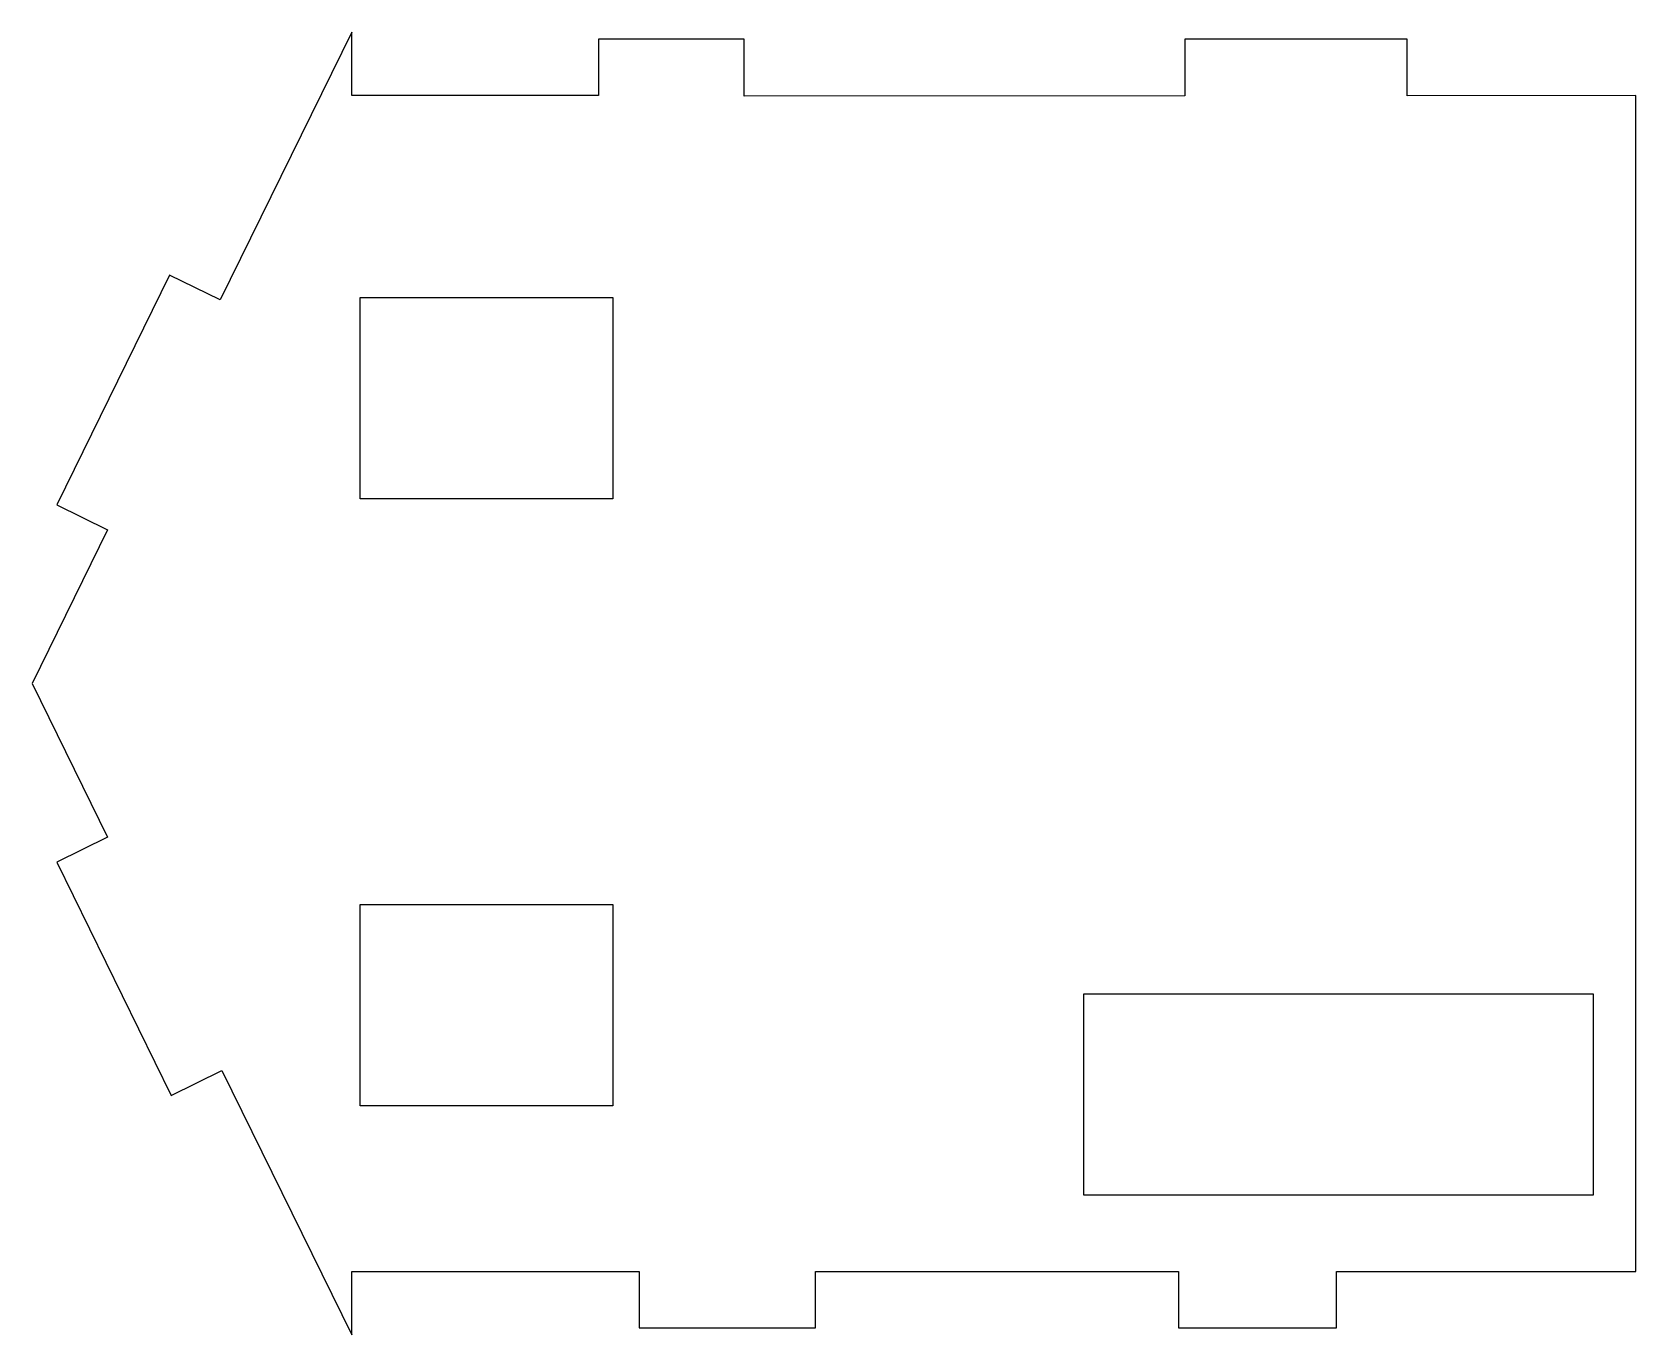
# Model space of a CAD drawing. Header units: millimetres. Extents: x -14.2 to 14.2, y -11.5 to 11.5.
import ezdxf

# ---------------------------------------------------------------- set-up
doc = ezdxf.new("R2010")
doc.units = ezdxf.units.MM
doc.layers.get('0').update_dxf_attribs({"linetype": 'CONTINUOUS'})

msp = doc.modelspace()

# ---------------------------------------------------------------- linework, layer by layer
for p, q in [((-8.537, 11.525), (-10.864, 6.786)), ((-8.537, 10.401), (-8.537, 11.525)), ((-1.592, 11.401), (-4.171, 11.401)), ((-4.171, 11.401), (-4.171, 10.401)), ((-1.592, 10.394), (-1.592, 11.401)), ((10.142, 11.401), (6.206, 11.401)), ((6.206, 11.401), (6.206, 10.398)), ((10.142, 10.399), (10.142, 11.401)), ((-4.171, 10.401), (-8.537, 10.401)), ((6.206, 10.398), (-1.592, 10.394)), ((14.19, 10.401), (10.142, 10.399)), ((14.19, -10.401), (14.19, 10.401)), ((-11.761, 7.226), (-13.757, 3.16)), ((-10.864, 6.786), (-11.761, 7.226)), ((-8.389, 3.266), (-8.389, 6.828)), ((-8.389, 6.828), (-3.918, 6.828)), ((-3.918, 6.828), (-3.918, 3.266)), ((-13.757, 3.16), (-12.86, 2.719)), ((-3.918, 3.266), (-8.389, 3.266)), ((-12.86, 2.719), (-14.194, 0)), ((-14.194, 0), (-12.86, -2.719)), ((-12.86, -2.719), (-13.757, -3.16)), ((-13.757, -3.16), (-11.731, -7.287)), ((-8.389, -7.473), (-8.389, -3.912)), ((-8.389, -3.912), (-3.918, -3.912)), ((-3.918, -3.912), (-3.918, -7.473)), ((4.417, -5.492), (13.433, -5.492)), ((4.417, -9.053), (4.417, -5.492)), ((13.433, -5.492), (13.433, -9.053)), ((-11.731, -7.287), (-10.834, -6.846)), ((-10.834, -6.846), (-8.537, -11.525)), ((-3.918, -7.473), (-8.389, -7.473)), ((13.433, -9.053), (4.417, -9.053)), ((-8.537, -11.525), (-8.537, -10.401)), ((-8.537, -10.401), (-3.451, -10.401)), ((-3.451, -10.401), (-3.451, -11.401)), ((-0.332, -11.401), (-0.332, -10.401)), ((-0.332, -10.401), (6.096, -10.401)), ((6.096, -10.401), (6.096, -11.401)), ((8.892, -11.401), (8.892, -10.401)), ((8.892, -10.401), (14.19, -10.401)), ((-3.451, -11.401), (-0.332, -11.401)), ((6.096, -11.401), (8.892, -11.401))]:
    msp.add_line(p, q)

doc.saveas('drawing.dxf')
